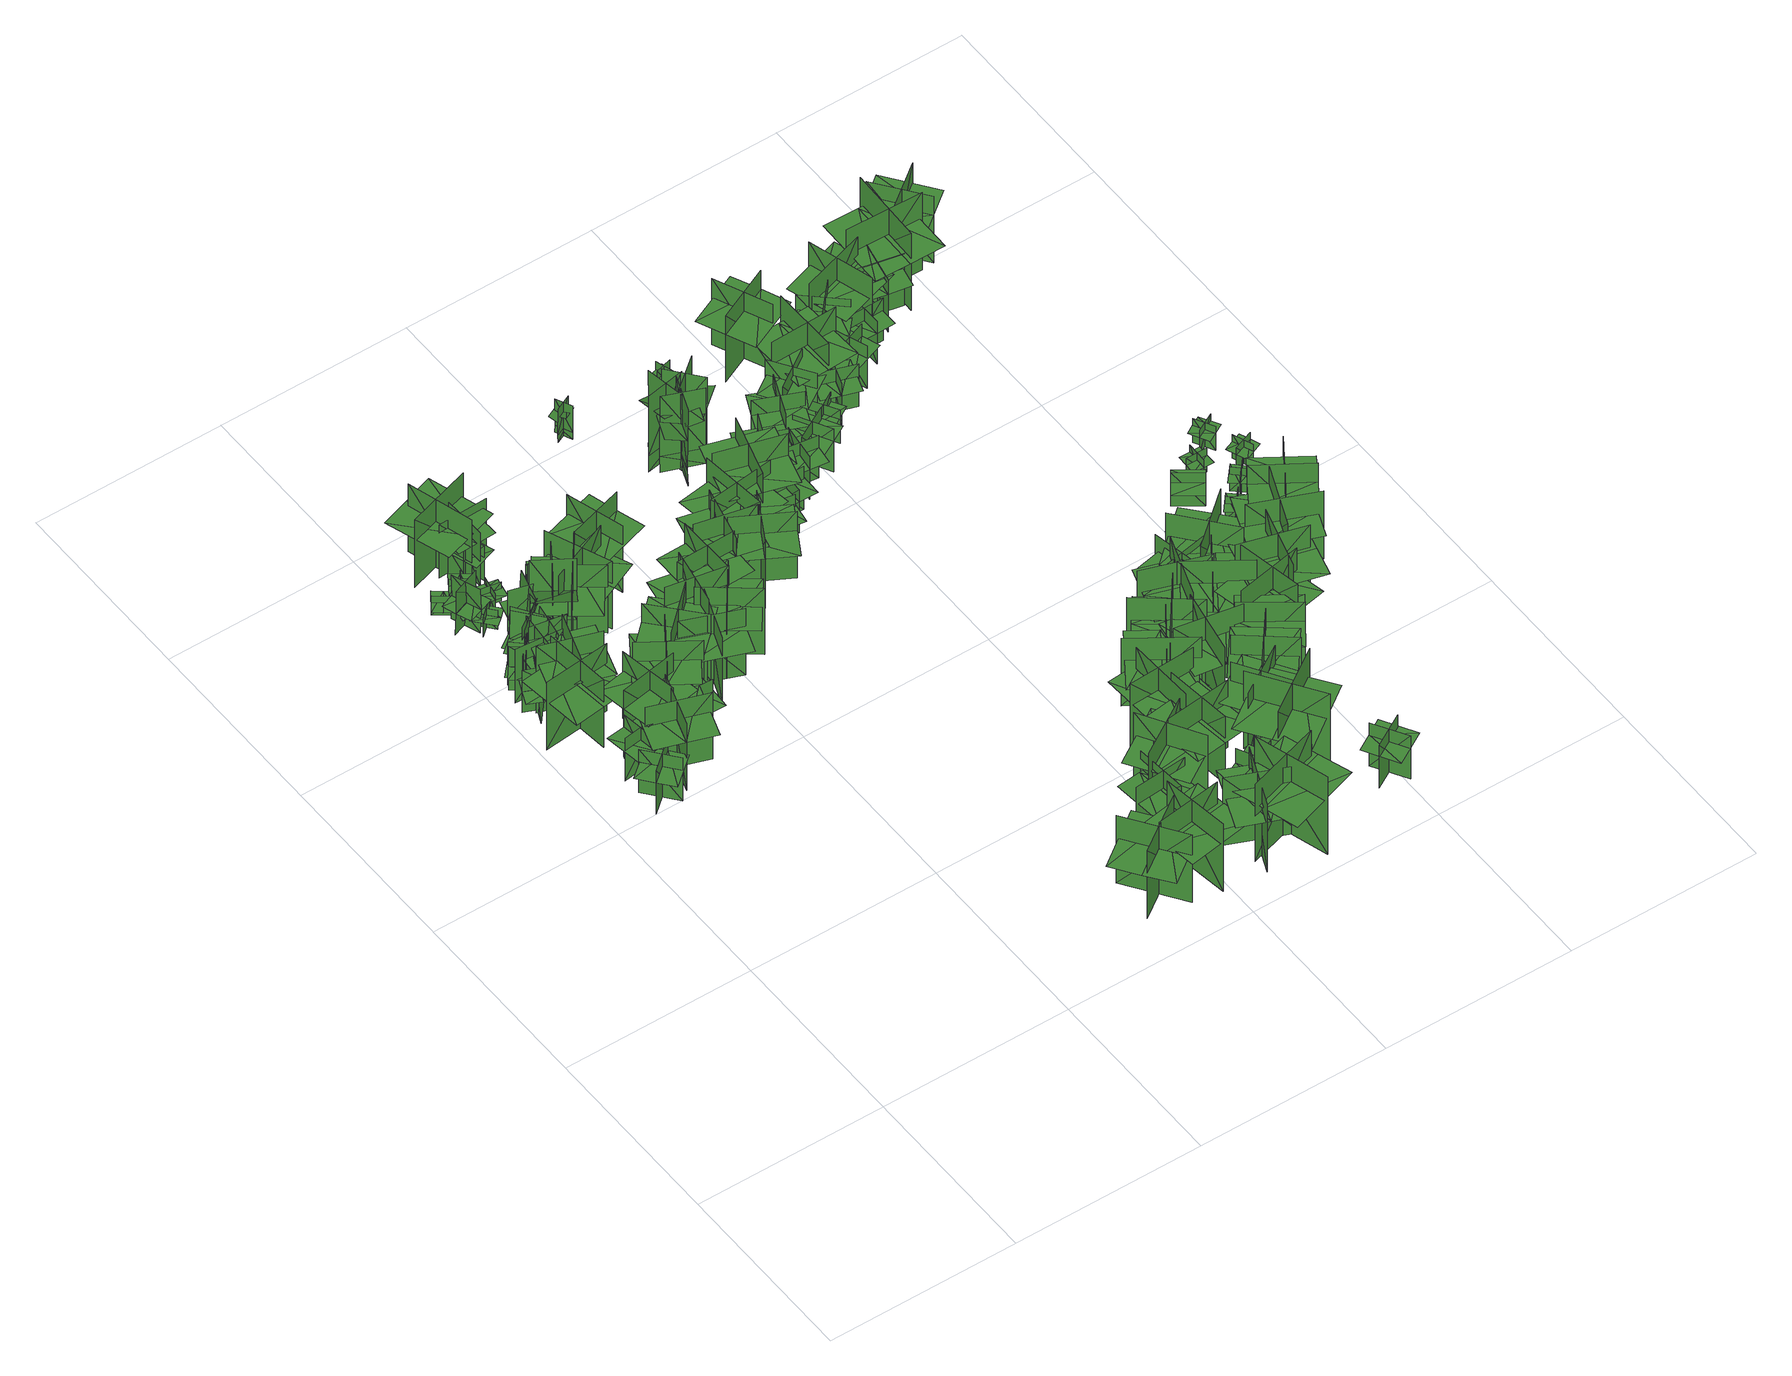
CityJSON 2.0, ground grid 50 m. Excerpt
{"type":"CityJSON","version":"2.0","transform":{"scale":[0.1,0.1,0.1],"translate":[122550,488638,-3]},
"CityObjects":{
"tree1":{"type":"SolitaryVegetationObject","geometry":[{"type":"MultiSurface","lod":"1","boundaries":[[[0,1,2]],[[0,2,3]],[[4,5,6]],[[4,6,7]],[[8,9,10]],[[8,10,11]],[[8,11,12]],[[8,12,13]]]}]},
"tree2":{"type":"SolitaryVegetationObject","geometry":[{"type":"MultiSurface","lod":"1","boundaries":[[[14,15,16]],[[14,16,17]],[[18,19,20]],[[18,20,21]],[[22,23,24]],[[22,24,25]],[[22,25,26]],[[22,26,27]]]}]},
"tree3":{"type":"SolitaryVegetationObject","geometry":[{"type":"MultiSurface","lod":"1","boundaries":[[[28,29,30]],[[28,30,31]],[[32,33,34]],[[32,34,35]],[[36,37,33]],[[36,33,32]],[[38,39,29]],[[38,29,28]],[[28,29,40]],[[28,40,41]],[[28,42,43]],[[28,43,29]]]}]},
"tree4":{"type":"SolitaryVegetationObject","geometry":[{"type":"MultiSurface","lod":"1","boundaries":[[[44,45,46]],[[44,46,47]],[[48,49,50]],[[48,50,51]],[[52,53,54]],[[52,54,55]],[[52,55,56]],[[52,56,57]]]}]},
"tree5":{"type":"SolitaryVegetationObject","geometry":[{"type":"MultiSurface","lod":"1","boundaries":[[[58,59,60]],[[58,60,61]],[[62,63,64]],[[62,64,65]],[[66,67,63]],[[66,63,62]],[[68,69,59]],[[68,59,58]],[[58,59,70]],[[58,70,71]],[[58,72,73]],[[58,73,59]]]}]},
"tree6":{"type":"SolitaryVegetationObject","geometry":[{"type":"MultiSurface","lod":"1","boundaries":[[[74,75,76]],[[74,76,77]],[[78,79,80]],[[78,80,81]],[[82,83,79]],[[82,79,78]],[[84,85,75]],[[84,75,74]],[[74,75,86]],[[74,86,87]],[[74,88,89]],[[74,89,75]]]}]},
"tree7":{"type":"SolitaryVegetationObject","geometry":[{"type":"MultiSurface","lod":"1","boundaries":[[[90,91,92]],[[90,92,93]],[[94,95,96]],[[94,96,97]],[[98,99,100]],[[98,100,101]],[[98,102,103]],[[98,103,99]]]}]},
"tree8":{"type":"SolitaryVegetationObject","geometry":[{"type":"MultiSurface","lod":"1","boundaries":[[[104,105,106]],[[104,106,107]],[[108,109,110]],[[108,110,111]],[[112,113,114]],[[112,114,115]],[[112,115,116]],[[112,116,117]]]}]},
"tree9":{"type":"SolitaryVegetationObject","geometry":[{"type":"MultiSurface","lod":"1","boundaries":[[[118,119,120]],[[118,120,121]],[[122,123,124]],[[122,124,125]],[[126,127,128]],[[126,128,129]],[[126,129,130]],[[126,130,131]]]}]},
"tree10":{"type":"SolitaryVegetationObject","geometry":[{"type":"MultiSurface","lod":"1","boundaries":[[[132,133,134]],[[132,134,135]],[[136,137,138]],[[136,138,139]],[[140,141,142]],[[140,142,143]],[[140,143,144]],[[140,144,145]]]}]},
"tree11":{"type":"SolitaryVegetationObject","geometry":[{"type":"MultiSurface","lod":"1","boundaries":[[[146,147,148]],[[146,148,149]],[[150,151,152]],[[150,152,153]],[[154,155,151]],[[154,151,150]],[[156,157,147]],[[156,147,146]],[[146,147,158]],[[146,158,159]],[[146,160,161]],[[146,161,147]]]}]},
"tree12":{"type":"SolitaryVegetationObject","geometry":[{"type":"MultiSurface","lod":"1","boundaries":[[[162,163,164]],[[162,164,165]],[[166,167,168]],[[166,168,169]],[[170,171,172]],[[170,172,173]],[[170,173,174]],[[170,174,175]]]}]},
"tree13":{"type":"SolitaryVegetationObject","geometry":[{"type":"MultiSurface","lod":"1","boundaries":[[[176,177,178]],[[176,178,179]],[[180,181,182]],[[180,182,183]],[[184,185,181]],[[184,181,180]],[[186,187,177]],[[186,177,176]],[[176,177,188]],[[176,188,189]],[[176,190,191]],[[176,191,177]]]}]},
"tree14":{"type":"SolitaryVegetationObject","geometry":[{"type":"MultiSurface","lod":"1","boundaries":[[[192,193,194]],[[192,194,195]],[[196,197,198]],[[196,198,199]],[[200,201,197]],[[200,197,196]],[[202,203,193]],[[202,193,192]],[[192,193,204]],[[192,204,205]],[[192,206,207]],[[192,207,193]]]}]},
"tree15":{"type":"SolitaryVegetationObject","geometry":[{"type":"MultiSurface","lod":"1","boundaries":[[[208,209,210]],[[208,210,211]],[[212,213,214]],[[212,214,215]],[[216,217,218]],[[216,218,219]],[[216,219,220]],[[216,220,221]]]}]},
"tree16":{"type":"SolitaryVegetationObject","geometry":[{"type":"MultiSurface","lod":"1","boundaries":[[[222,223,224]],[[222,224,225]],[[226,227,228]],[[226,228,229]],[[230,231,227]],[[230,227,226]],[[232,233,223]],[[232,223,222]],[[222,223,234]],[[222,234,235]],[[222,236,237]],[[222,237,223]]]}]},
"tree17":{"type":"SolitaryVegetationObject","geometry":[{"type":"MultiSurface","lod":"1","boundaries":[[[238,239,240]],[[238,240,241]],[[242,243,244]],[[242,244,245]],[[246,247,243]],[[246,243,242]],[[248,249,239]],[[248,239,238]],[[238,239,250]],[[238,250,251]],[[238,252,253]],[[238,253,239]]]}]},
"tree18":{"type":"SolitaryVegetationObject","geometry":[{"type":"MultiSurface","lod":"1","boundaries":[[[254,255,256]],[[254,256,257]],[[258,259,260]],[[258,260,261]],[[262,263,264]],[[262,264,265]],[[262,265,266]],[[262,266,267]]]}]},
"tree19":{"type":"SolitaryVegetationObject","geometry":[{"type":"MultiSurface","lod":"1","boundaries":[[[268,269,270]],[[268,270,271]],[[272,273,274]],[[272,274,275]],[[276,277,278]],[[276,278,279]],[[276,279,280]],[[276,280,281]]]}]},
"tree20":{"type":"SolitaryVegetationObject","geometry":[{"type":"MultiSurface","lod":"1","boundaries":[[[282,283,284]],[[282,284,285]],[[286,287,288]],[[286,288,289]],[[290,291,287]],[[290,287,286]],[[292,293,283]],[[292,283,282]],[[282,283,294]],[[282,294,295]],[[282,296,297]],[[282,297,283]]]}]},
"tree21":{"type":"SolitaryVegetationObject","geometry":[{"type":"MultiSurface","lod":"1","boundaries":[[[298,299,300]],[[298,300,301]],[[302,303,304]],[[302,304,305]],[[306,307,308]],[[306,308,309]],[[306,309,310]],[[306,310,311]]]}]},
"tree22":{"type":"SolitaryVegetationObject","geometry":[{"type":"MultiSurface","lod":"1","boundaries":[[[312,313,314]],[[312,314,315]],[[316,317,318]],[[316,318,319]],[[320,321,322]],[[320,322,323]],[[320,323,324]],[[320,324,325]]]}]},
"tree23":{"type":"SolitaryVegetationObject","geometry":[{"type":"MultiSurface","lod":"1","boundaries":[[[326,327,328]],[[326,328,329]],[[330,331,332]],[[330,332,333]],[[334,335,336]],[[334,336,337]],[[334,337,338]],[[334,338,339]]]}]},
"tree24":{"type":"SolitaryVegetationObject","geometry":[{"type":"MultiSurface","lod":"1","boundaries":[[[340,341,342]],[[340,342,343]],[[344,345,346]],[[344,346,347]],[[348,349,345]],[[348,345,344]],[[350,351,341]],[[350,341,340]],[[352,353,354]],[[352,354,355]],[[356,357,358]],[[356,358,359]]]}]},
"tree25":{"type":"SolitaryVegetationObject","geometry":[{"type":"MultiSurface","lod":"1","boundaries":[[[360,361,362]],[[360,362,363]],[[364,365,366]],[[364,366,367]],[[368,369,370]],[[368,370,371]],[[368,371,372]],[[368,372,373]]]}]},
"tree26":{"type":"SolitaryVegetationObject","geometry":[{"type":"MultiSurface","lod":"1","boundaries":[[[374,375,376]],[[374,376,377]],[[378,379,380]],[[378,380,381]],[[382,383,384]],[[382,384,385]],[[382,385,386]],[[382,386,387]]]}]},
"tree27":{"type":"SolitaryVegetationObject","geometry":[{"type":"MultiSurface","lod":"1","boundaries":[[[388,389,390]],[[388,390,391]],[[392,393,394]],[[392,394,395]],[[396,397,398]],[[396,398,399]],[[396,399,400]],[[396,400,401]]]}]},
"tree28":{"type":"SolitaryVegetationObject","geometry":[{"type":"MultiSurface","lod":"1","boundaries":[[[402,403,404]],[[402,404,405]],[[406,407,408]],[[406,408,409]],[[410,411,412]],[[410,412,413]],[[410,414,415]],[[410,415,411]]]}]},
"tree29":{"type":"SolitaryVegetationObject","geometry":[{"type":"MultiSurface","lod":"1","boundaries":[[[416,417,418]],[[416,418,419]],[[420,421,422]],[[420,422,423]],[[424,425,426]],[[424,426,427]],[[424,428,429]],[[424,429,425]]]}]},
"tree30":{"type":"SolitaryVegetationObject","geometry":[{"type":"MultiSurface","lod":"1","boundaries":[[[430,431,432]],[[430,432,433]],[[434,435,436]],[[434,436,437]],[[438,439,440]],[[438,440,441]],[[438,441,442]],[[438,442,443]]]}]},
"tree31":{"type":"SolitaryVegetationObject","geometry":[{"type":"MultiSurface","lod":"1","boundaries":[[[444,445,446]],[[444,446,447]],[[448,449,450]],[[448,450,451]],[[452,453,454]],[[452,454,455]],[[452,455,456]],[[452,456,457]]]}]},
"tree32":{"type":"SolitaryVegetationObject","geometry":[{"type":"MultiSurface","lod":"1","boundaries":[[[458,459,460]],[[458,460,461]],[[462,463,464]],[[462,464,465]],[[466,467,468]],[[466,468,469]],[[466,469,470]],[[466,470,471]]]}]},
"tree33":{"type":"SolitaryVegetationObject","geometry":[{"type":"MultiSurface","lod":"1","boundaries":[[[472,473,474]],[[472,474,475]],[[476,477,478]],[[476,478,479]],[[480,481,482]],[[480,482,483]],[[480,483,484]],[[480,484,485]]]}]},
"tree34":{"type":"SolitaryVegetationObject","geometry":[{"type":"MultiSurface","lod":"1","boundaries":[[[486,487,488]],[[486,488,489]],[[490,491,492]],[[490,492,493]],[[494,495,496]],[[494,496,497]],[[494,497,498]],[[494,498,499]]]}]},
"tree35":{"type":"SolitaryVegetationObject","geometry":[{"type":"MultiSurface","lod":"1","boundaries":[[[500,501,502]],[[500,502,503]],[[504,505,506]],[[504,506,507]],[[508,509,510]],[[508,510,511]],[[508,511,512]],[[508,512,513]]]}]},
"tree36":{"type":"SolitaryVegetationObject","geometry":[{"type":"MultiSurface","lod":"1","boundaries":[[[514,515,516]],[[514,516,517]],[[518,519,520]],[[518,520,521]],[[522,523,524]],[[522,524,525]],[[522,525,526]],[[522,526,527]]]}]},
"tree37":{"type":"SolitaryVegetationObject","geometry":[{"type":"MultiSurface","lod":"1","boundaries":[[[528,529,530]],[[528,530,531]],[[532,533,534]],[[532,534,535]],[[536,537,538]],[[536,538,539]],[[536,539,540]],[[536,540,541]]]}]},
"tree38":{"type":"SolitaryVegetationObject","geometry":[{"type":"MultiSurface","lod":"1","boundaries":[[[542,543,544]],[[542,544,545]],[[546,547,548]],[[546,548,549]],[[550,551,552]],[[550,552,553]],[[550,553,554]],[[550,554,555]]]}]},
"tree39":{"type":"SolitaryVegetationObject","geometry":[{"type":"MultiSurface","lod":"1","boundaries":[[[556,557,558]],[[556,558,559]],[[560,561,562]],[[560,562,563]],[[564,565,566]],[[564,566,567]],[[564,567,568]],[[564,568,569]]]}]},
"tree40":{"type":"SolitaryVegetationObject","geometry":[{"type":"MultiSurface","lod":"1","boundaries":[[[570,571,572]],[[570,572,573]],[[574,575,576]],[[574,576,577]],[[578,579,580]],[[578,580,581]],[[578,581,582]],[[578,582,583]]]}]},
"tree41":{"type":"SolitaryVegetationObject","geometry":[{"type":"MultiSurface","lod":"1","boundaries":[[[584,585,586]],[[584,586,587]],[[588,589,590]],[[588,590,591]],[[592,593,594]],[[592,594,595]],[[592,595,596]],[[592,596,597]]]}]},
"tree42":{"type":"SolitaryVegetationObject","geometry":[{"type":"MultiSurface","lod":"1","boundaries":[[[598,599,600]],[[598,600,601]],[[602,603,604]],[[602,604,605]],[[606,607,608]],[[606,608,609]],[[606,609,610]],[[606,610,611]]]}]},
"tree43":{"type":"SolitaryVegetationObject","geometry":[{"type":"MultiSurface","lod":"1","boundaries":[[[612,613,614]],[[612,614,615]],[[616,617,618]],[[616,618,619]],[[620,621,622]],[[620,622,623]],[[620,623,624]],[[620,624,625]]]}]},
"tree44":{"type":"SolitaryVegetationObject","geometry":[{"type":"MultiSurface","lod":"1","boundaries":[[[626,627,628]],[[626,628,629]],[[630,631,632]],[[630,632,633]],[[634,635,631]],[[634,631,630]],[[636,637,627]],[[636,627,626]],[[638,639,640]],[[638,640,641]],[[642,643,644]],[[642,644,645]]]}]},
"tree45":{"type":"SolitaryVegetationObject","geometry":[{"type":"MultiSurface","lod":"1","boundaries":[[[646,647,648]],[[646,648,649]],[[650,651,652]],[[650,652,653]],[[654,655,656]],[[654,656,657]],[[654,657,658]],[[654,658,659]]]}]},
"tree46":{"type":"SolitaryVegetationObject","geometry":[{"type":"MultiSurface","lod":"1","boundaries":[[[660,661,662]],[[660,662,663]],[[664,665,666]],[[664,666,667]],[[668,669,670]],[[668,670,671]],[[668,671,672]],[[668,672,673]]]}]},
"tree47":{"type":"SolitaryVegetationObject","geometry":[{"type":"MultiSurface","lod":"1","boundaries":[[[674,675,676]],[[674,676,677]],[[678,679,680]],[[678,680,681]],[[682,683,684]],[[682,684,685]],[[682,685,686]],[[682,686,687]]]}]},
"tree48":{"type":"SolitaryVegetationObject","geometry":[{"type":"MultiSurface","lod":"1","boundaries":[[[688,689,690]],[[688,690,691]],[[692,693,694]],[[692,694,695]],[[696,697,698]],[[696,698,699]],[[696,699,700]],[[696,700,701]]]}]},
"tree49":{"type":"SolitaryVegetationObject","geometry":[{"type":"MultiSurface","lod":"1","boundaries":[[[702,703,704]],[[702,704,705]],[[706,707,708]],[[706,708,709]],[[710,711,712]],[[710,712,713]],[[710,713,714]],[[710,714,715]]]}]},
"tree50":{"type":"SolitaryVegetationObject","geometry":[{"type":"MultiSurface","lod":"1","boundaries":[[[716,717,718]],[[716,718,719]],[[720,721,722]],[[720,722,723]],[[724,725,726]],[[724,726,727]],[[724,727,728]],[[724,728,729]]]}]},
"tree51":{"type":"SolitaryVegetationObject","geometry":[{"type":"MultiSurface","lod":"1","boundaries":[[[730,731,732]],[[730,732,733]],[[734,735,736]],[[734,736,737]],[[738,739,735]],[[738,735,734]],[[740,741,731]],[[740,731,730]],[[742,743,744]],[[742,744,745]],[[746,747,748]],[[746,748,749]]]}]},
"tree52":{"type":"SolitaryVegetationObject","geometry":[{"type":"MultiSurface","lod":"1","boundaries":[[[750,751,752]],[[750,752,753]],[[754,755,756]],[[754,756,757]],[[758,759,755]],[[758,755,754]],[[760,761,751]],[[760,751,750]],[[762,763,764]],[[762,764,765]],[[766,767,768]],[[766,768,769]]]}]},
"tree53":{"type":"SolitaryVegetationObject","geometry":[{"type":"MultiSurface","lod":"1","boundaries":[[[770,771,772]],[[770,772,773]],[[774,775,776]],[[774,776,777]],[[778,779,780]],[[778,780,781]],[[778,781,782]],[[778,782,783]]]}]},
"tree54":{"type":"SolitaryVegetationObject","geometry":[{"type":"MultiSurface","lod":"1","boundaries":[[[784,785,786]],[[784,786,787]],[[788,789,790]],[[788,790,791]],[[792,793,794]],[[792,794,795]],[[792,795,796]],[[792,796,797]]]}]},
"tree55":{"type":"SolitaryVegetationObject","geometry":[{"type":"MultiSurface","lod":"1","boundaries":[[[798,799,800]],[[798,800,801]],[[802,803,804]],[[802,804,805]],[[806,807,808]],[[806,808,809]],[[806,809,810]],[[806,810,811]]]}]},
"tree56":{"type":"SolitaryVegetationObject","geometry":[{"type":"MultiSurface","lod":"1","boundaries":[[[812,813,814]],[[812,814,815]],[[816,817,818]],[[816,818,819]],[[820,821,817]],[[820,817,816]],[[822,823,813]],[[822,813,812]],[[824,825,826]],[[824,826,827]],[[828,829,830]],[[828,830,831]]]}]},
"tree57":{"type":"SolitaryVegetationObject","geometry":[{"type":"MultiSurface","lod":"1","boundaries":[[[832,833,834]],[[832,834,835]],[[836,837,838]],[[836,838,839]],[[840,841,842]],[[840,842,843]],[[840,843,844]],[[840,844,845]]]}]},
"tree58":{"type":"SolitaryVegetationObject","geometry":[{"type":"MultiSurface","lod":"1","boundaries":[[[846,847,848]],[[846,848,849]],[[850,851,852]],[[850,852,853]],[[854,855,856]],[[854,856,857]],[[854,857,858]],[[854,858,859]]]}]},
"tree59":{"type":"SolitaryVegetationObject","geometry":[{"type":"MultiSurface","lod":"1","boundaries":[[[860,861,862]],[[860,862,863]],[[864,865,866]],[[864,866,867]],[[868,869,870]],[[868,870,871]],[[868,871,872]],[[868,872,873]]]}]},
"tree60":{"type":"SolitaryVegetationObject","geometry":[{"type":"MultiSurface","lod":"1","boundaries":[[[874,875,876]],[[874,876,877]],[[878,879,880]],[[878,880,881]],[[882,883,884]],[[882,884,885]],[[882,885,886]],[[882,886,887]]]}]},
"tree61":{"type":"SolitaryVegetationObject","geometry":[{"type":"MultiSurface","lod":"1","boundaries":[[[888,889,890]],[[888,890,891]],[[892,893,894]],[[892,894,895]],[[896,897,898]],[[896,898,899]],[[896,899,900]],[[896,900,901]]]}]},
"tree62":{"type":"SolitaryVegetationObject","geometry":[{"type":"MultiSurface","lod":"1","boundaries":[[[902,903,904]],[[902,904,905]],[[906,907,908]],[[906,908,909]],[[910,911,912]],[[910,912,913]],[[910,913,914]],[[910,914,915]]]}]},
"tree63":{"type":"SolitaryVegetationObject","geometry":[{"type":"MultiSurface","lod":"1","boundaries":[[[916,917,918]],[[916,918,919]],[[920,921,922]],[[920,922,923]],[[924,925,926]],[[924,926,927]],[[924,927,928]],[[924,928,929]]]}]},
"tree64":{"type":"SolitaryVegetationObject","geometry":[{"type":"MultiSurface","lod":"1","boundaries":[[[930,931,932]],[[930,932,933]],[[934,935,936]],[[934,936,937]],[[938,939,940]],[[938,940,941]],[[938,941,942]],[[938,942,943]]]}]},
"tree65":{"type":"SolitaryVegetationObject","geometry":[{"type":"MultiSurface","lod":"1","boundaries":[[[944,945,946]],[[944,946,947]],[[948,949,950]],[[948,950,951]],[[952,953,954]],[[952,954,955]],[[952,955,956]],[[952,956,957]]]}]},
"tree66":{"type":"SolitaryVegetationObject","geometry":[{"type":"MultiSurface","lod":"1","boundaries":[[[958,959,960]],[[958,960,961]],[[962,963,964]],[[962,964,965]],[[966,967,968]],[[966,968,969]],[[966,969,970]],[[966,970,971]]]}]},
"tree67":{"type":"SolitaryVegetationObject","geometry":[{"type":"MultiSurface","lod":"1","boundaries":[[[972,973,974]],[[972,974,975]],[[976,977,978]],[[976,978,979]],[[980,981,982]],[[980,982,983]],[[980,983,984]],[[980,984,985]]]}]},
"tree68":{"type":"SolitaryVegetationObject","geometry":[{"type":"MultiSurface","lod":"1","boundaries":[[[986,987,988]],[[986,988,989]],[[990,991,992]],[[990,992,993]],[[994,995,996]],[[994,996,997]],[[994,997,998]],[[994,998,999]]]}]},
"tree69":{"type":"SolitaryVegetationObject","geometry":[{"type":"MultiSurface","lod":"1","boundaries":[[[1000,1001,1002]],[[1000,1002,1003]],[[1004,1005,1006]],[[1004,1006,1007]],[[1008,1009,1010]],[[1008,1010,1011]],[[1008,1011,1012]],[[1008,1012,1013]]]}]},
"tree70":{"type":"SolitaryVegetationObject","geometry":[{"type":"MultiSurface","lod":"1","boundaries":[[[1014,1015,1016]],[[1014,1016,1017]],[[1018,1019,1020]],[[1018,1020,1021]],[[1022,1023,1024]],[[1022,1024,1025]],[[1022,1025,1026]],[[1022,1026,1027]]]}]},
"tree71":{"type":"SolitaryVegetationObject","geometry":[{"type":"MultiSurface","lod":"1","boundaries":[[[1028,1029,1030]],[[1028,1030,1031]],[[1032,1033,1034]],[[1032,1034,1035]],[[1036,1037,1038]],[[1036,1038,1039]],[[1036,1039,1040]],[[1036,1040,1041]]]}]},
"tree72":{"type":"SolitaryVegetationObject","geometry":[{"type":"MultiSurface","lod":"1","boundaries":[[[1042,1043,1044]],[[1042,1044,1045]],[[1046,1047,1048]],[[1046,1048,1049]],[[1050,1051,1052]],[[1050,1052,1053]],[[1050,1053,1054]],[[1050,1054,1055]]]}]},
"tree73":{"type":"SolitaryVegetationObject","geometry":[{"type":"MultiSurface","lod":"1","boundaries":[[[1056,1057,1058]],[[1056,1058,1059]],[[1060,1061,1062]],[[1060,1062,1063]],[[1064,1065,1066]],[[1064,1066,1067]],[[1064,1067,1068]],[[1064,1068,1069]]]}]},
"tree74":{"type":"SolitaryVegetationObject","geometry":[{"type":"MultiSurface","lod":"1","boundaries":[[[1070,1071,1072]],[[1070,1072,1073]],[[1074,1075,1076]],[[1074,1076,1077]],[[1078,1079,1080]],[[1078,1080,1081]],[[1078,1081,1082]],[[1078,1082,1083]]]}]},
"tree75":{"type":"SolitaryVegetationObject","geometry":[{"type":"MultiSurface","lod":"1","boundaries":[[[1084,1085,1086]],[[1084,1086,1087]],[[1088,1089,1090]],[[1088,1090,1091]],[[1092,1093,1094]],[[1092,1094,1095]],[[1092,1095,1096]],[[1092,1096,1097]]]}]},
"tree76":{"type":"SolitaryVegetationObject","geometry":[{"type":"MultiSurface","lod":"1","boundaries":[[[1098,1099,1100]],[[1098,1100,1101]],[[1102,1103,1104]],[[1102,1104,1105]],[[1106,1107,1108]],[[1106,1108,1109]],[[1106,1109,1110]],[[1106,1110,1111]]]}]},
"tree77":{"type":"SolitaryVegetationObject","geometry":[{"type":"MultiSurface","lod":"1","boundaries":[[[1112,1113,1114]],[[1112,1114,1115]],[[1116,1117,1118]],[[1116,1118,1119]],[[1120,1121,1122]],[[1120,1122,1123]],[[1120,1123,1124]],[[1120,1124,1125]]]}]},
"tree78":{"type":"SolitaryVegetationObject","geometry":[{"type":"MultiSurface","lod":"1","boundaries":[[[1126,1127,1128]],[[1126,1128,1129]],[[1130,1131,1132]],[[1130,1132,1133]],[[1134,1135,1136]],[[1134,1136,1137]],[[1134,1137,1138]],[[1134,1138,1139]]]}]},
"tree79":{"type":"SolitaryVegetationObject","geometry":[{"type":"MultiSurface","lod":"1","boundaries":[[[1140,1141,1142]],[[1140,1142,1143]],[[1144,1145,1146]],[[1144,1146,1147]],[[1148,1149,1150]],[[1148,1150,1151]],[[1148,1151,1152]],[[1148,1152,1153]]]}]},
"tree80":{"type":"SolitaryVegetationObject","geometry":[{"type":"MultiSurface","lod":"1","boundaries":[[[1154,1155,1156]],[[1154,1156,1157]],[[1158,1159,1160]],[[1158,1160,1161]],[[1162,1163,1164]],[[1162,1164,1165]],[[1162,1165,1166]],[[1162,1166,1167]]]}]},
"tree81":{"type":"SolitaryVegetationObject","geometry":[{"type":"MultiSurface","lod":"1","boundaries":[[[1168,1169,1170]],[[1168,1170,1171]],[[1172,1173,1174]],[[1172,1174,1175]],[[1176,1177,1178]],[[1176,1178,1179]],[[1176,1179,1180]],[[1176,1180,1181]]]}]},
"tree82":{"type":"SolitaryVegetationObject","geometry":[{"type":"MultiSurface","lod":"1","boundaries":[[[1182,1183,1184]],[[1182,1184,1185]],[[1186,1187,1188]],[[1186,1188,1189]],[[1190,1191,1192]],[[1190,1192,1193]],[[1190,1193,1194]],[[1190,1194,1195]]]}]},
"tree83":{"type":"SolitaryVegetationObject","geometry":[{"type":"MultiSurface","lod":"1","boundaries":[[[1196,1197,1198]],[[1196,1198,1199]],[[1200,1201,1202]],[[1200,1202,1203]],[[1204,1205,1206]],[[1204,1206,1207]],[[1204,1207,1208]],[[1204,1208,1209]]]}]},
"tree84":{"type":"SolitaryVegetationObject","geometry":[{"type":"MultiSurface","lod":"1","boundaries":[[[1210,1211,1212]],[[1210,1212,1213]],[[1214,1215,1216]],[[1214,1216,1217]],[[1218,1219,1220]],[[1218,1220,1221]],[[1218,1221,1222]],[[1218,1222,1223]]]}]},
"tree85":{"type":"SolitaryVegetationObject","geometry":[{"type":"MultiSurface","lod":"1","boundaries":[[[1224,1225,1226]],[[1224,1226,1227]],[[1228,1229,1230]],[[1228,1230,1231]],[[1232,1233,1234]],[[1232,1234,1235]],[[1232,1235,1236]],[[1232,1236,1237]]]}]},
"tree86":{"type":"SolitaryVegetationObject","geometry":[{"type":"MultiSurface","lod":"1","boundaries":[[[1238,1239,1240]],[[1238,1240,1241]],[[1242,1243,1244]],[[1242,1244,1245]],[[1246,1247,1248]],[[1246,1248,1249]],[[1246,1249,1250]],[[1246,1250,1251]]]}]},
"tree87":{"type":"SolitaryVegetationObject","geometry":[{"type":"MultiSurface","lod":"1","boundaries":[[[1252,1253,1254]],[[1252,1254,1255]],[[1256,1257,1258]],[[1256,1258,1259]],[[1260,1261,1262]],[[1260,1262,1263]],[[1260,1263,1264]],[[1260,1264,1265]]]}]},
"tree88":{"type":"SolitaryVegetationObject","geometry":[{"type":"MultiSurface","lod":"1","boundaries":[[[1266,1267,1268]],[[1266,1268,1269]],[[1270,1271,1272]],[[1270,1272,1273]],[[1274,1275,1276]],[[1274,1276,1277]],[[1274,1277,1278]],[[1274,1278,1279]]]}]},
"tree89":{"type":"SolitaryVegetationObject","geometry":[{"type":"MultiSurface","lod":"1","boundaries":[[[1280,1281,1282]],[[1280,1282,1283]],[[1284,1285,1286]],[[1284,1286,1287]],[[1288,1289,1290]],[[1288,1290,1291]],[[1288,1291,1292]],[[1288,1292,1293]]]}]},
"tree90":{"type":"SolitaryVegetationObject","geometry":[{"type":"MultiSurface","lod":"1","boundaries":[[[1294,1295,1296]],[[1294,1296,1297]],[[1298,1299,1300]],[[1298,1300,1301]],[[1302,1303,1304]],[[1302,1304,1305]],[[1302,1305,1306]],[[1302,1306,1307]]]}]},
"tree91":{"type":"SolitaryVegetationObject","geometry":[{"type":"MultiSurface","lod":"1","boundaries":[[[1308,1309,1310]],[[1308,1310,1311]],[[1312,1313,1314]],[[1312,1314,1315]],[[1316,1317,1318]],[[1316,1318,1319]],[[1316,1319,1320]],[[1316,1320,1321]]]}]},
"tree92":{"type":"SolitaryVegetationObject","geometry":[{"type":"MultiSurface","lod":"1","boundaries":[[[1322,1323,1324]],[[1322,1324,1325]],[[1326,1327,1328]],[[1326,1328,1329]],[[1330,1331,1332]],[[1330,1332,1333]],[[1330,1333,1334]],[[1330,1334,1335]]]}]},
"tree93":{"type":"SolitaryVegetationObject","geometry":[{"type":"MultiSurface","lod":"1","boundaries":[[[1336,1337,1338]],[[1336,1338,1339]],[[1340,1341,1342]],[[1340,1342,1343]],[[1344,1345,1346]],[[1344,1346,1347]],[[1344,1347,1348]],[[1344,1348,1349]]]}]},
"tree94":{"type":"SolitaryVegetationObject","geometry":[{"type":"MultiSurface","lod":"1","boundaries":[[[1350,1351,1352]],[[1350,1352,1353]],[[1354,1355,1356]],[[1354,1356,1357]],[[1358,1359,1360]],[[1358,1360,1361]],[[1358,1361,1362]],[[1358,1362,1363]]]}]},
"tree95":{"type":"SolitaryVegetationObject","geometry":[{"type":"MultiSurface","lod":"1","boundaries":[[[1364,1365,1366]],[[1364,1366,1367]],[[1368,1369,1370]],[[1368,1370,1371]],[[1372,1373,1374]],[[1372,1374,1375]],[[1372,1375,1376]],[[1372,1376,1377]]]}]},
"tree96":{"type":"SolitaryVegetationObject","geometry":[{"type":"MultiSurface","lod":"1","boundaries":[[[1378,1379,1380]],[[1378,1380,1381]],[[1382,1383,1384]],[[1382,1384,1385]],[[1386,1387,1388]],[[1386,1388,1389]],[[1386,1389,1390]],[[1386,1390,1391]]]}]},
"tree97":{"type":"SolitaryVegetationObject","geometry":[{"type":"MultiSurface","lod":"1","boundaries":[[[1392,1393,1394]],[[1392,1394,1395]],[[1396,1397,1398]],[[1396,1398,1399]],[[1400,1401,1402]],[[1400,1402,1403]],[[1400,1403,1404]],[[1400,1404,1405]]]}]},
"tree98":{"type":"SolitaryVegetationObject","geometry":[{"type":"MultiSurface","lod":"1","boundaries":[[[1406,1407,1408]],[[1406,1408,1409]],[[1410,1411,1412]],[[1410,1412,1413]],[[1414,1415,1416]],[[1414,1416,1417]],[[1414,1417,1418]],[[1414,1418,1419]]]}]},
"tree99":{"type":"SolitaryVegetationObject","geometry":[{"type":"MultiSurface","lod":"1","boundaries":[[[1420,1421,1422]],[[1420,1422,1423]],[[1424,1425,1426]],[[1424,1426,1427]],[[1428,1429,1430]],[[1428,1430,1431]],[[1428,1431,1432]],[[1428,1432,1433]]]}]},
"tree100":{"type":"SolitaryVegetationObject","geometry":[{"type":"MultiSurface","lod":"1","boundaries":[[[1434,1435,1436]],[[1434,1436,1437]],[[1438,1439,1440]],[[1438,1440,1441]],[[1442,1443,1444]],[[1442,1444,1445]],[[1442,1445,1446]],[[1442,1446,1447]]]}]}
},
"vertices":[
[162,984,30],[98,1060,30],[98,1060,169],[162,984,169],[169,1050,30],[92,986,30],[92,986,169],[169,1050,169],[169,1050,130],[137,1088,130],[60,1025,130],[92,986,130],[124,948,130],[200,1012,130],
[93,1104,31],[191,1118,31],[191,1118,170],[93,1104,170],[146,1064,31],[132,1162,31],[132,1162,170],[146,1064,170],[146,1064,131],[195,1071,131],[181,1169,131],[132,1162,131],[82,1156,131],[96,1057,131],
[97,1369,102],[26,1399,102],[11,1363,102],[81,1333,102],[48,1349,102],[78,1419,102],[74,1420,172],[43,1350,172],[43,1350,32],[74,1420,32],[98,1372,32],[28,1402,32],[26,1399,172],[97,1369,172],[112,1404,102],[42,1435,102],
[95,1388,31],[113,1213,31],[113,1213,250],[95,1388,250],[7,1280,31],[182,1298,31],[182,1298,250],[7,1280,250],[84,1376,179],[3,1366,179],[24,1191,179],[105,1201,179],[186,1211,179],[164,1386,179],
[99,1482,103],[52,1422,103],[83,1397,103],[130,1458,103],[106,1430,103],[46,1477,103],[43,1473,173],[104,1426,173],[104,1426,33],[43,1473,33],[96,1484,33],[49,1424,33],[52,1422,173],[99,1482,173],[68,1506,103],[21,1446,103],
[49,1429,103],[101,1486,103],[72,1512,103],[20,1456,103],[46,1482,103],[102,1430,103],[105,1434,173],[49,1486,173],[49,1486,33],[105,1434,33],[52,1427,33],[103,1483,33],[101,1486,173],[49,1429,173],[78,1403,103],[129,1459,103],
[111,1502,30],[100,1372,30],[100,1372,203],[111,1502,203],[33,1435,30],[162,1424,30],[162,1424,203],[33,1435,203],[110,1491,158],[100,1372,158],[151,1368,158],[161,1487,158],[59,1495,158],[49,1377,158],
[200,1335,31],[53,1383,31],[53,1383,247],[200,1335,247],[154,1427,31],[106,1280,31],[106,1280,247],[154,1427,247],[154,1427,187],[80,1451,187],[33,1304,187],[106,1280,187],[180,1256,187],[227,1404,187],
[144,1100,25],[291,1051,25],[291,1051,241],[144,1100,241],[190,1008,25],[238,1155,25],[238,1155,241],[190,1008,241],[190,1008,180],[263,983,180],[312,1130,180],[238,1155,180],[165,1179,180],[116,1032,180],
[227,1110,29],[200,1262,29],[200,1262,244],[227,1110,244],[287,1194,29],[134,1167,29],[134,1167,244],[287,1194,244],[287,1194,184],[273,1270,184],[121,1243,184],[134,1167,184],[148,1091,184],[300,1117,184],
[82,1467,119],[154,1527,119],[123,1564,119],[51,1504,119],[87,1531,119],[147,1460,119],[151,1463,205],[91,1535,205],[91,1535,33],[151,1463,33],[85,1464,33],[156,1524,33],[154,1527,205],[82,1467,205],[113,1431,119],[184,1490,119],
[137,1507,34],[130,1446,34],[130,1446,116],[137,1507,116],[103,1480,34],[164,1473,34],[164,1473,116],[103,1480,116],[109,1479,85],[107,1454,85],[150,1449,85],[153,1474,85],[155,1500,85],[112,1505,85],
[94,1470,120],[186,1454,120],[194,1502,120],[102,1518,120],[146,1508,120],[130,1416,120],[135,1415,205],[151,1507,205],[151,1507,34],[135,1415,34],[93,1466,34],[185,1450,34],[186,1454,205],[94,1470,205],[86,1423,120],[178,1407,120],
[87,1484,111],[165,1536,111],[137,1577,112],[60,1524,112],[98,1548,111],[151,1471,111],[155,1474,197],[103,1551,197],[103,1551,26],[155,1474,26],[89,1481,26],[167,1533,26],[165,1536,197],[87,1484,197],[114,1445,112],[191,1497,112],
[37,1757,28],[37,1757,90],[80,1725,90],[80,1725,28],[72,1762,28],[72,1762,90],[42,1720,90],[42,1720,28],[77,1768,70],[55,1784,70],[18,1732,70],[39,1716,70],[61,1701,70],[99,1752,70],
[119,1528,104],[149,1458,104],[185,1474,105],[155,1544,105],[168,1510,104],[98,1480,104],[100,1475,174],[170,1505,174],[170,1505,34],[100,1475,34],[116,1527,34],[146,1457,34],[149,1458,174],[119,1528,174],[83,1513,105],[113,1443,105],
[119,1704,96],[47,1677,96],[61,1640,97],[133,1666,97],[98,1655,96],[71,1726,96],[67,1725,167],[94,1653,167],[94,1653,26],[67,1725,26],[118,1706,26],[46,1680,26],[47,1677,167],[119,1704,167],[105,1740,97],[34,1713,97],
[96,1722,29],[96,1722,91],[92,1669,91],[92,1669,29],[119,1694,29],[119,1694,91],[68,1698,91],[68,1698,29],[127,1694,70],[129,1721,70],[65,1725,70],[63,1698,70],[61,1671,70],[125,1667,70],
[133,1673,28],[133,1673,90],[92,1638,90],[92,1638,28],[130,1637,28],[130,1637,90],[96,1676,90],[96,1676,28],[135,1631,70],[155,1649,70],[113,1697,70],[93,1679,70],[72,1662,70],[115,1614,70],
[119,1584,121],[209,1560,121],[221,1607,121],[131,1631,121],[174,1617,121],[150,1527,121],[155,1526,207],[179,1616,207],[179,1616,35],[155,1526,35],[118,1580,35],[208,1556,35],[209,1560,207],[119,1584,207],[106,1538,121],[197,1514,121],
[90,1766,40],[90,1766,102],[135,1737,102],[135,1737,40],[126,1773,40],[126,1773,102],[98,1730,102],[98,1730,40],[130,1780,82],[108,1795,82],[73,1741,82],[95,1726,82],[118,1712,82],[153,1766,82],
[354,1139,26],[254,1144,26],[254,1144,165],[354,1139,165],[310,1189,26],[304,1089,26],[304,1089,165],[310,1189,165],[310,1189,126],[260,1191,126],[255,1092,126],[304,1089,126],[354,1087,126],[359,1186,126],
[148,1672,40],[148,1672,102],[158,1725,102],[158,1725,40],[128,1702,40],[128,1702,102],[179,1693,102],[179,1693,40],[120,1704,82],[115,1677,82],[178,1666,82],[183,1692,82],[188,1718,82],[125,1730,82],
[256,1515,89],[169,1572,89],[170,1573,284],[257,1517,284],[240,1592,90],[184,1505,90],[184,1505,284],[241,1592,284],[241,1592,38],[184,1505,38],[257,1517,38],[170,1573,38],[256,1516,184],[170,1573,184],[141,1528,203],[228,1472,203],[182,1565,215],[247,1523,215],[268,1556,226],[203,1598,226],
[232,1270,31],[362,1184,31],[362,1184,246],[232,1270,246],[252,1168,31],[338,1298,31],[338,1298,246],[252,1168,246],[252,1168,186],[317,1126,186],[402,1255,186],[338,1298,186],[273,1340,186],[188,1211,186],
[153,1768,35],[102,1936,35],[102,1936,254],[153,1768,254],[219,1892,35],[51,1840,35],[51,1840,254],[219,1892,254],[162,1782,184],[239,1807,184],[185,1975,184],[107,1949,184],[30,1924,184],[85,1757,184],
[317,1610,32],[211,1470,32],[211,1470,252],[317,1610,252],[178,1591,32],[319,1485,32],[319,1485,252],[178,1591,252],[300,1609,181],[235,1657,181],[131,1515,181],[197,1467,181],[262,1419,181],[366,1561,181],
[164,1828,40],[185,1765,40],[185,1765,151],[164,1828,151],[142,1782,40],[204,1804,40],[204,1804,151],[142,1782,151],[142,1782,115],[204,1804,115],[193,1838,115],[130,1817,115],[153,1748,115],[216,1770,115],
[170,1759,37],[166,1889,37],[166,1889,209],[170,1759,209],[240,1834,37],[110,1830,37],[110,1830,209],[240,1834,209],[170,1770,165],[166,1889,165],[114,1887,165],[118,1768,165],[221,1772,165],[217,1891,165],
[315,1241,35],[430,1346,35],[430,1346,250],[315,1241,250],[418,1236,35],[314,1350,35],[314,1350,250],[418,1236,250],[418,1236,190],[475,1288,190],[371,1403,190],[314,1350,190],[257,1298,190],[361,1184,190],
[294,1627,39],[230,1670,39],[230,1670,147],[294,1627,147],[284,1677,39],[241,1613,39],[241,1613,147],[284,1677,147],[284,1677,117],[252,1699,117],[209,1635,117],[241,1613,117],[273,1591,117],[316,1656,117],
[266,1651,33],[333,1489,33],[333,1489,252],[266,1651,252],[212,1522,33],[375,1590,33],[375,1590,252],[212,1522,252],[258,1636,181],[184,1604,181],[254,1442,181],[329,1475,181],[403,1508,181],[333,1669,181],
[401,1168,28],[455,1313,28],[455,1313,244],[401,1168,244],[495,1210,28],[350,1265,28],[350,1265,244],[495,1210,244],[495,1210,184],[522,1283,184],[377,1337,184],[350,1265,184],[323,1192,184],[468,1138,184],
[382,1359,35],[535,1331,35],[535,1331,251],[382,1359,251],[440,1273,35],[468,1426,35],[468,1426,251],[440,1273,251],[440,1273,190],[517,1260,190],[544,1412,190],[468,1426,190],[392,1440,190],[364,1287,190],
[415,1563,34],[370,1712,34],[370,1712,249],[415,1563,249],[464,1654,34],[316,1609,34],[316,1609,249],[464,1654,249],[464,1654,189],[442,1728,189],[294,1683,189],[316,1609,189],[338,1535,189],[487,1580,189],
[438,1325,32],[562,1232,32],[562,1232,247],[438,1325,247],[452,1223,32],[545,1347,32],[545,1347,247],[452,1223,247],[452,1223,187],[514,1177,187],[607,1301,187],[545,1347,187],[483,1393,187],[390,1269,187],
[942,220,11],[798,119,11],[798,119,230],[942,220,230],[804,244,11],[906,100,11],[906,100,230],[804,244,230],[926,224,159],[878,290,159],[736,186,159],[784,120,159],[832,55,159],[974,159,159],
[532,1333,36],[529,1488,36],[529,1488,251],[532,1333,251],[604,1407,36],[449,1405,36],[449,1405,251],[604,1407,251],[604,1407,191],[603,1485,191],[448,1482,191],[449,1405,191],[450,1327,191],[605,1330,191],
[866,169,16],[1040,193,16],[1040,193,235],[866,169,235],[978,84,16],[953,259,16],[953,259,235],[978,84,235],[879,158,165],[891,77,165],[1065,105,165],[1053,185,165],[1040,266,165],[866,238,165],
[541,1474,38],[692,1440,38],[692,1440,253],[541,1474,253],[595,1386,38],[630,1537,38],[630,1537,253],[595,1386,253],[595,1386,193],[671,1369,193],[705,1520,193],[630,1537,193],[554,1555,193],[520,1404,193],
[984,403,14],[995,266,14],[995,266,186],[984,403,186],[913,320,14],[1051,331,14],[1051,331,186],[913,320,186],[975,394,130],[911,388,130],[924,250,130],[988,256,130],[1052,262,130],[1039,400,130],
[716,1478,34],[641,1342,34],[641,1342,250],[716,1478,250],[617,1450,34],[752,1375,34],[752,1375,250],[617,1450,250],[617,1450,189],[579,1382,189],[714,1307,189],[752,1375,189],[790,1442,189],[655,1518,189],
[789,1529,37],[614,1509,37],[614,1509,256],[789,1529,256],[679,1616,37],[699,1441,37],[699,1441,256],[679,1616,256],[776,1540,185],[766,1621,185],[591,1597,185],[602,1517,185],[613,1436,185],[787,1459,185],
[555,2004,65],[596,2023,65],[596,2023,150],[555,2003,150],[587,1992,65],[568,2033,65],[567,2033,150],[587,1992,150],[587,1992,42],[567,2033,42],[555,2003,42],[596,2023,42],[555,2003,106],[596,2023,106],[586,2044,115],[545,2024,115],[591,2020,120],[560,2005,120],[567,1990,125],[598,2005,125],
[1084,66,28],[1152,228,28],[1152,228,247],[1084,66,247],[1213,118,28],[1051,187,28],[1051,187,247],[1213,118,247],[1099,71,177],[1175,41,177],[1240,204,177],[1165,234,177],[1089,265,177],[1024,101,177],
[970,353,11],[1120,446,11],[1120,446,231],[970,353,231],[1106,321,11],[1014,471,11],[1014,471,231],[1106,321,231],[986,349,160],[1030,280,160],[1178,375,160],[1134,444,160],[1090,512,160],[942,417,160],
[820,1479,31],[721,1494,31],[721,1494,170],[820,1479,170],[781,1533,31],[766,1434,31],[766,1434,170],[781,1533,170],[781,1533,131],[732,1540,131],[717,1442,131],[766,1434,131],[815,1427,131],[830,1525,131],
[1080,105,29],[1273,164,29],[1273,164,280],[1080,105,280],[1222,30,29],[1163,223,29],[1163,223,280],[1222,30,280],[1097,95,199],[1125,7,199],[1317,70,199],[1288,158,199],[1259,246,199],[1068,184,199],
[787,1656,37],[738,1486,37],[738,1486,283],[787,1656,283],[683,1600,37],[853,1551,37],[853,1551,283],[683,1600,283],[683,1600,214],[659,1515,214],[829,1466,214],[853,1551,214],[878,1636,214],[708,1685,214],
[1229,255,27],[1121,200,27],[1121,200,196],[1229,255,196],[1153,280,27],[1207,172,27],[1207,172,196],[1153,280,196],[1153,280,149],[1098,253,149],[1153,144,149],[1207,172,149],[1262,199,149],[1207,308,149],
[709,1730,96],[747,1827,96],[748,1826,291],[711,1730,291],[781,1761,96],[684,1799,96],[684,1798,291],[781,1761,291],[781,1761,45],[684,1798,45],[711,1730,45],[748,1826,45],[710,1730,191],[748,1826,191],[699,1846,210],[661,1749,210],[743,1813,222],[715,1741,222],[752,1727,232],[779,1799,232],
[711,1878,94],[729,1776,94],[727,1776,289],[709,1878,289],[665,1815,95],[767,1832,95],[767,1833,289],[665,1815,289],[665,1815,43],[767,1833,43],[709,1878,43],[727,1776,43],[710,1878,189],[727,1776,189],[780,1785,208],[762,1887,208],[725,1790,220],[711,1867,220],[672,1860,231],[686,1783,231],
[1149,518,15],[1169,343,15],[1169,343,234],[1149,518,234],[1062,409,15],[1237,428,15],[1237,428,234],[1062,409,234],[1138,506,163],[1058,495,163],[1080,321,163],[1160,331,163],[1241,341,163],[1219,516,163],
[882,1533,34],[782,1535,34],[782,1535,173],[882,1533,173],[836,1581,34],[834,1482,34],[834,1482,173],[836,1581,173],[836,1581,134],[786,1582,134],[785,1483,134],[834,1482,134],[884,1481,134],[886,1581,134],
[1141,452,9],[1133,628,9],[1133,628,228],[1141,452,228],[1235,555,9],[1059,547,9],[1059,547,228],[1235,555,228],[1153,463,157],[1234,468,157],[1223,644,157],[1142,639,157],[1061,634,157],[1071,458,157],
[812,1856,96],[732,1790,96],[731,1791,291],[811,1857,291],[734,1863,96],[800,1784,96],[801,1784,291],[735,1864,291],[735,1864,44],[801,1784,44],[811,1857,44],[731,1791,44],[812,1856,191],[732,1790,191],[765,1750,210],[845,1816,210],[743,1800,222],[802,1849,222],[777,1880,232],[718,1830,232],
[901,1616,41],[788,1664,41],[788,1664,210],[901,1616,210],[871,1692,41],[823,1580,41],[823,1580,210],[871,1692,210],[871,1692,163],[815,1716,163],[767,1604,163],[823,1580,163],[879,1556,163],[927,1668,163],
[1190,491,17],[1220,546,17],[1220,546,126],[1190,491,126],[1230,503,17],[1230,503,126],[1174,532,126],[1174,532,17],[1228,504,91],[1240,527,91],[1196,551,91],[1183,528,91],[1171,504,91],[1215,480,91],
[1259,694,10],[1159,549,10],[1159,549,229],[1259,694,229],[1121,669,10],[1267,569,10],[1267,569,229],[1121,669,229],[1243,692,159],[1175,737,159],[1078,590,159],[1146,546,159],[1213,501,159],[1310,648,159],
[1252,560,17],[1178,528,17],[1178,528,156],[1252,560,156],[1203,580,17],[1203,580,156],[1234,505,156],[1234,505,17],[1204,577,111],[1172,564,111],[1198,504,111],[1229,517,111],[1260,530,111],[1235,591,111],
[907,1546,39],[921,1645,39],[921,1645,177],[907,1546,177],[961,1586,39],[862,1600,39],[862,1600,177],[961,1586,177],[961,1586,139],[967,1635,139],[869,1649,139],[862,1600,139],[855,1550,139],[954,1537,139],
[1416,369,24],[1250,255,24],[1250,255,275],[1416,369,275],[1259,398,24],[1373,232,24],[1373,232,275],[1259,398,275],[1398,374,194],[1344,449,194],[1180,333,194],[1234,257,194],[1288,181,194],[1452,298,194],
[853,1999,48],[810,1986,48],[810,1986,126],[853,1999,126],[826,2013,48],[826,2013,126],[839,1970,126],[839,1970,48],[827,2011,101],[809,2006,101],[819,1971,101],[837,1977,101],[855,1982,101],[845,2017,101],
[1270,464,25],[1353,334,25],[1353,334,240],[1270,464,240],[1247,364,25],[1378,447,25],[1378,447,240],[1247,364,240],[1247,364,180],[1289,298,180],[1419,382,180],[1378,447,180],[1336,512,180],[1205,429,180],
[921,1656,41],[968,1768,41],[968,1768,210],[921,1656,210],[996,1686,41],[884,1733,41],[884,1733,210],[996,1686,210],[996,1686,162],[1020,1742,162],[908,1789,162],[884,1733,162],[861,1677,162],[973,1630,162],
[1014,1652,38],[927,1603,38],[927,1603,177],[1014,1652,177],[950,1670,38],[999,1583,38],[999,1583,177],[950,1670,177],[950,1670,138],[906,1646,138],[955,1559,138],[999,1583,138],[1042,1608,138],[993,1695,138],
[1201,760,11],[1341,653,11],[1341,653,230],[1201,760,230],[1220,621,11],[1327,761,11],[1327,761,230],[1220,621,230],[1202,743,159],[1154,678,159],[1296,574,159],[1344,639,159],[1392,705,159],[1251,809,159],
[1287,510,16],[1318,683,16],[1318,683,235],[1287,510,235],[1402,590,16],[1228,621,16],[1228,621,235],[1402,590,235],[1301,519,164],[1381,506,164],[1409,680,164],[1329,692,164],[1248,705,164],[1221,531,164],
[1509,167,40],[1423,117,40],[1423,117,179],[1509,167,179],[1444,184,40],[1495,99,40],[1495,99,179],[1444,184,179],[1444,184,140],[1402,159,140],[1452,73,140],[1495,99,140],[1538,124,140],[1487,210,140],
[1317,528,24],[1439,433,24],[1439,433,240],[1317,528,240],[1329,426,24],[1425,548,24],[1425,548,240],[1329,426,240],[1329,426,179],[1390,378,179],[1486,500,179],[1425,548,179],[1364,596,179],[1268,474,179],
[1046,1712,43],[978,1813,43],[978,1813,213],[1046,1712,213],[1062,1791,43],[961,1723,43],[961,1723,213],[1062,1791,213],[1062,1791,165],[1028,1842,165],[927,1774,165],[961,1723,165],[995,1673,165],[1096,1740,165],
[1020,1709,39],[1060,1643,39],[1060,1643,147],[1020,1709,147],[1007,1659,39],[1074,1699,39],[1074,1699,147],[1007,1659,147],[1007,1659,117],[1027,1626,117],[1094,1666,117],[1074,1699,117],[1054,1732,117],[987,1693,117],
[1311,736,15],[1337,793,15],[1337,793,123],[1311,736,123],[1350,750,15],[1350,750,123],[1293,777,123],[1293,777,15],[1348,751,88],[1359,775,88],[1313,797,88],[1302,773,88],[1291,749,88],[1337,727,88],
[1266,810,12],[1432,754,12],[1432,754,231],[1266,810,231],[1328,685,12],[1384,851,12],[1384,851,231],[1328,685,231],[1272,795,160],[1247,717,160],[1415,664,160],[1440,741,160],[1464,819,160],[1297,872,160],
[1482,620,24],[1393,493,24],[1393,493,240],[1482,620,240],[1380,602,24],[1507,514,24],[1507,514,240],[1380,602,240],[1380,602,179],[1336,539,179],[1463,450,179],[1507,514,179],[1552,578,179],[1424,666,179],
[1065,1906,39],[1001,2047,39],[1001,2047,254],[1065,1906,254],[1102,2003,39],[961,1938,39],[961,1938,254],[1102,2003,254],[1102,2003,194],[1070,2073,194],[929,2009,194],[961,1938,194],[993,1868,194],[1134,1932,194],
[1063,1742,37],[1157,1710,37],[1157,1710,176],[1063,1742,176],[1092,1683,37],[1124,1777,37],[1124,1777,176],[1092,1683,176],[1092,1683,137],[1139,1667,137],[1171,1761,137],[1124,1777,137],[1077,1793,137],[1045,1699,137],
[1092,1913,38],[1095,1737,38],[1095,1737,258],[1092,1913,258],[995,1812,38],[1171,1816,38],[1171,1816,258],[995,1812,258],[1079,1902,187],[998,1899,187],[1005,1723,187],[1086,1726,187],[1168,1729,187],[1161,1905,187],
[1359,654,16],[1458,800,16],[1458,800,236],[1359,654,236],[1496,680,16],[1351,779,16],[1351,779,236],[1496,680,236],[1375,656,165],[1443,611,165],[1540,759,165],[1472,803,165],[1404,848,165],[1307,700,165],
[1386,911,14],[1416,756,14],[1416,756,185],[1386,911,185],[1324,817,14],[1478,847,14],[1478,847,185],[1324,817,185],[1330,818,137],[1344,750,137],[1485,779,137],[1472,846,137],[1459,914,137],[1317,886,137],
[1490,736,24],[1523,563,24],[1523,563,243],[1490,736,243],[1411,620,24],[1584,653,24],[1584,653,243],[1411,620,243],[1479,723,172],[1400,706,172],[1436,534,172],[1515,550,172],[1595,567,172],[1559,739,172],
[1205,1745,35],[1170,1838,35],[1170,1838,173],[1205,1745,173],[1233,1805,35],[1139,1770,35],[1139,1770,173],[1233,1805,173],[1233,1805,134],[1215,1852,134],[1122,1817,134],[1139,1770,134],[1157,1724,134],[1250,1759,134],
[1555,900,16],[1420,786,16],[1420,786,235],[1555,900,235],[1415,911,16],[1529,777,16],[1529,777,235],[1415,911,235],[1538,902,164],[1485,963,164],[1352,847,164],[1406,786,164],[1459,725,164],[1592,841,164],
[1236,1850,42],[1146,1932,42],[1146,1932,211],[1236,1850,211],[1233,1931,42],[1151,1841,42],[1151,1841,211],[1233,1931,211],[1233,1931,164],[1188,1972,164],[1106,1882,164],[1151,1841,164],[1196,1800,164],[1278,1890,164],
[1479,738,25],[1648,691,25],[1648,691,244],[1479,738,244],[1548,616,25],[1595,786,25],[1595,786,244],[1548,616,244],[1486,723,173],[1466,644,173],[1636,600,173],[1656,679,173],[1677,758,173],[1506,802,173],
[1537,943,17],[1459,936,17],[1459,936,124],[1537,943,124],[1497,977,17],[1504,899,17],[1504,899,124],[1497,977,124],[1497,977,94],[1458,973,94],[1466,896,94],[1504,899,94],[1543,903,94],[1536,980,94],
[1219,1840,33],[1318,1842,33],[1318,1842,172],[1219,1840,172],[1266,1793,33],[1264,1893,33],[1264,1893,172],[1266,1793,172],[1266,1793,133],[1316,1794,133],[1314,1894,133],[1264,1893,133],[1214,1892,133],[1216,1793,133],
[1163,1905,39],[1331,1957,39],[1331,1957,259],[1163,1905,259],[1286,1839,39],[1235,2008,39],[1235,2008,259],[1286,1839,259],[1177,1896,188],[1202,1819,188],[1370,1873,188],[1344,1951,188],[1319,2028,188],[1152,1974,188],
[1730,756,25],[1567,823,25],[1567,823,245],[1730,756,245],[1676,885,25],[1609,722,25],[1609,722,245],[1676,885,245],[1724,771,174],[1754,847,174],[1590,912,174],[1561,836,174],[1531,760,174],[1694,696,174],
[1564,1030,18],[1609,1093,18],[1609,1093,126],[1564,1030,126],[1615,1039,18],[1552,1084,18],[1552,1084,126],[1615,1039,126],[1615,1039,95],[1637,1070,95],[1574,1115,95],[1552,1084,95],[1529,1052,95],[1592,1007,95],
[1297,1924,34],[1416,1900,34],[1416,1900,203],[1297,1924,203],[1341,1856,34],[1365,1976,34],[1365,1976,203],[1341,1856,203],[1341,1856,156],[1401,1845,156],[1425,1964,156],[1365,1976,156],[1305,1987,156],[1282,1868,156],
[1622,976,24],[1664,940,24],[1664,940,101],[1622,976,101],[1625,940,24],[1661,982,24],[1661,982,101],[1625,940,101],[1625,940,79],[1646,922,79],[1682,964,79],[1661,982,79],[1640,1000,79],[1604,957,79],
[1317,1978,44],[1367,2003,44],[1367,2003,121],[1317,1978,121],[1352,1966,44],[1328,2016,44],[1328,2016,121],[1352,1966,121],[1352,1966,100],[1377,1978,100],[1353,2028,100],[1328,2016,100],[1303,2004,100],[1327,1954,100],
[1667,811,29],[1753,940,29],[1753,940,244],[1667,811,244],[1769,831,29],[1639,916,29],[1639,916,244],[1769,831,244],[1769,831,184],[1811,896,184],[1682,981,184],[1639,916,184],[1597,851,184],[1726,766,184],
[1650,1097,17],[1652,1152,17],[1652,1152,94],[1650,1097,94],[1677,1122,17],[1622,1124,17],[1622,1124,94],[1677,1122,94],[1677,1122,72],[1678,1150,72],[1623,1151,72],[1622,1124,72],[1621,1096,72],[1677,1094,72],
[1426,2081,32],[1420,1880,32],[1420,1880,283],[1426,2081,283],[1310,1971,32],[1511,1965,32],[1511,1965,283],[1310,1971,283],[1412,2069,202],[1319,2070,202],[1316,1869,202],[1409,1867,202],[1502,1866,202],[1505,2067,202],
[1680,1041,25],[1721,1004,25],[1721,1004,102],[1680,1041,102],[1682,1004,25],[1718,1045,25],[1718,1045,102],[1682,1004,102],[1682,1004,80],[1702,986,80],[1739,1027,80],[1718,1045,80],[1698,1064,80],[1661,1022,80],
[1695,1175,15],[1744,1202,15],[1744,1202,92],[1695,1175,92],[1731,1164,15],[1704,1213,15],[1704,1213,92],[1731,1164,92],[1731,1164,71],[1755,1178,71],[1728,1226,71],[1704,1213,71],[1680,1199,71],[1707,1151,71],
[1762,1066,25],[1742,1117,25],[1742,1117,102],[1762,1066,102],[1777,1099,25],[1726,1079,25],[1726,1079,102],[1777,1099,102],[1777,1099,80],[1767,1125,80],[1715,1105,80],[1726,1079,80],[1736,1053,80],[1787,1074,80],
[1439,1980,35],[1563,2073,35],[1563,2073,250],[1439,1980,250],[1542,1965,35],[1448,2088,35],[1448,2088,250],[1542,1965,250],[1542,1965,190],[1603,2012,190],[1509,2135,190],[1448,2088,190],[1386,2041,190],[1480,1918,190]
]}
